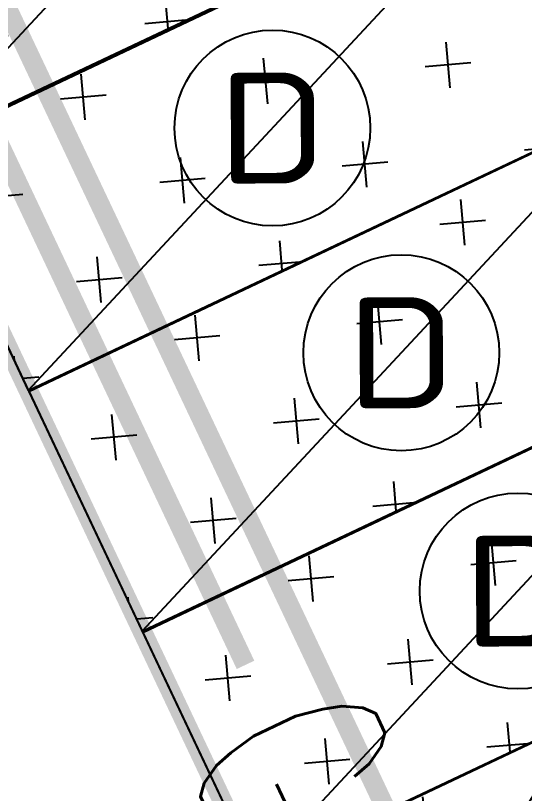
# Model space of a CAD drawing. Extents: x -809667 to 586099, y 3084146 to 3634412.
# Drawn here: x 381292.09 to 381296.68, y 3084281.19 to 3084288.2 of the extents above; entities that cross this region are included whole.
import ezdxf
from ezdxf.enums import TextEntityAlignment as Align

# ---------------------------------------------------------------- set-up
doc = ezdxf.new("R2010")
doc.units = 0
doc.header["$LTSCALE"] = 0.5
for name, color, linetype in [('DIM-照明', 3, 'CONTINUOUS'), ('WIRE-动力', 2, 'CONTINUOUS'), ('WIRE-照明', 1, 'CONTINUOUS'), ('WIRE-通讯', 4, 'CONTINUOUS'), ('文字', 7, 'CONTINUOUS')]:
    doc.layers.add(name, color=color, linetype=linetype)
doc.styles.add('_TEL_DIM', font='SIMPLEX', dxfattribs={"width": 0.8, "height": 3.5, "bigfont": 'HZTXT'})
doc.styles.add('zx', font='GBENOR', dxfattribs={"width": 1.2, "bigfont": 'GBCBIG'})

# ---------------------------------------------------------------- blocks, each defined once
blk = doc.blocks.new('123213')
at = {"layer": '文字', "linetype": 'Continuous'}
h = blk.add_hatch(dxfattribs=at)
h.set_pattern_fill('CROSS', color=8, scale=0.5200298169371408, angle=95.03494910525421)
h.set_pattern_definition([(95.03494910525414, (381890.8612809083, 3087149.183955757), (-0.8948146622980129, 0.7499090096577075), [0.4127736671938554, -1.238321001581566]), (185.0349491052542, (381891.0487581607, 3087149.407659423), (-0.7499090096577075, -0.8948146622980129), [0.4127736671938553, -1.238321001581566])])
h.paths.add_polyline_path([(381885.0307925853, 3087148.670270259), (381890.4566618379, 3087151.233933298), (381889.4315315091, 3087153.395127994), (381884.0074718358, 3087150.832476148)])
h = blk.add_hatch(dxfattribs=at)
h.set_pattern_fill('CROSS', color=8, scale=0.5200298169371408, angle=95.03494910525421)
h.set_pattern_definition([(95.03494910525414, (381891.8896960166, 3087147.006151962), (-0.8948146622980129, 0.7499090096577075), [0.4127736671938554, -1.238321001581566]), (185.0349491052542, (381892.077173269, 3087147.229855627), (-0.7499090096577075, -0.8948146622980129), [0.4127736671938553, -1.238321001581566])])
h.paths.add_polyline_path([(381886.0592076936, 3087146.492466463), (381891.4850769462, 3087149.056129503), (381890.4599466174, 3087151.217324198), (381885.035886944, 3087148.654672353)])
h = blk.add_hatch(dxfattribs=at)
h.set_pattern_fill('CROSS', color=8, scale=0.5200298169371408, angle=95.03494910525421)
h.set_pattern_definition([(95.03494910525414, (381892.9171387916, 3087144.837653034), (-0.8948146622980129, 0.7499090096577075), [0.4127736671938554, -1.238321001581566]), (185.0349491052542, (381893.104616044, 3087145.0613567), (-0.7499090096577075, -0.8948146622980129), [0.4127736671938553, -1.238321001581566])])
h.paths.add_polyline_path([(381887.0866504686, 3087144.323967536), (381892.5125197212, 3087146.887630575), (381891.4873893924, 3087149.048825271), (381886.0633297191, 3087146.486173425)])
h = blk.add_hatch(dxfattribs=at)
h.set_pattern_fill('CROSS', color=8, scale=0.5200298169371408, angle=95.03494910525421)
h.set_pattern_definition([(95.03494910525414, (381893.9438231948, 3087142.668339977), (-0.8948146622980129, 0.7499090096577075), [0.4127736671938554, -1.238321001581566]), (185.0349491052542, (381894.1313004472, 3087142.892043642), (-0.7499090096577075, -0.8948146622980129), [0.4127736671938553, -1.238321001581566])])
h.paths.add_polyline_path([(381888.1133348718, 3087142.154654478), (381893.5392041244, 3087144.718317518), (381892.5140737956, 3087146.879512213), (381887.0900141223, 3087144.316860368)])
h = blk.add_hatch(dxfattribs=at)
h.set_pattern_fill('CROSS', color=8, scale=0.5200298169371408, angle=95.03494910525421)
h.set_pattern_definition([(95.03494910525414, (381894.9705075977, 3087140.499026919), (-0.8948146622980129, 0.7499090096577075), [0.4127736671938554, -1.238321001581566]), (185.0349491052542, (381895.1579848502, 3087140.722730585), (-0.7499090096577075, -0.8948146622980129), [0.4127736671938553, -1.238321001581566])])
h.paths.add_polyline_path([(381889.1400192747, 3087139.985341421), (381894.5658885274, 3087142.54900446), (381893.5407581985, 3087144.710199156), (381888.1166985252, 3087142.14754731)])
at = {"layer": '文字', "color": 8, "linetype": 'Continuous', "flags": 128}
blk.add_lwpolyline([(381892.7081049404, 3087190.861407393, 0.3935278933651392), (381888.8755051758, 3087192.286810053), (381871.3203506682, 3087184.985317601, 0.428398789829093), (381869.7599369795, 3087180.931696943), (381890.3836150268, 3087137.355293183, 0.4674018903791401), (381903.7490829605, 3087133.88133008), (381907.5651107691, 3087136.606592307, 0.3483465174933295), (381910.6581481613, 3087147.353777378), (381893.0252193438, 3087190.229165131)], format="xyb", dxfattribs=at)
at = {"layer": '文字', "color": 8, "linetype": 'Continuous'}
for points in [[(381885.0307925853, 3087148.670270259), (381890.4566618379, 3087151.233933298), (381889.4315315091, 3087153.395127994), (381884.0074718358, 3087150.832476148)], [(381886.0592076936, 3087146.492466463), (381891.4850769462, 3087149.056129503), (381890.4599466174, 3087151.217324198), (381885.035886944, 3087148.654672353)], [(381887.0866504686, 3087144.323967536), (381892.5125197212, 3087146.887630575), (381891.4873893924, 3087149.048825271), (381886.0633297191, 3087146.486173425)], [(381888.1133348718, 3087142.154654478), (381893.5392041244, 3087144.718317518), (381892.5140737956, 3087146.879512213), (381887.0900141223, 3087144.316860368)], [(381889.1400192747, 3087139.985341421), (381894.5658885274, 3087142.54900446), (381893.5407581985, 3087144.710199156), (381888.1166985252, 3087142.14754731)]]:
    blk.add_lwpolyline(points, close=True, dxfattribs=at)
at = {"layer": '文字', "color": 8, "linetype": 'Continuous', "flags": 128}
for points in [[(381885.0375989787, 3087148.651054942), (381890.4608816199, 3087151.21776595), (381889.4341972175, 3087153.387079007), (381884.0109145758, 3087150.820367999)], [(381886.0642833823, 3087146.481741885), (381891.4875660229, 3087149.048452893), (381890.4608816209, 3087151.21776595), (381885.0375989793, 3087148.651054943)], [(381887.0909677861, 3087144.312428829), (381892.5142504263, 3087146.879139836), (381891.4875660243, 3087149.048452893), (381886.0642833832, 3087146.481741886)], [(381888.1176521891, 3087142.143115771), (381893.5409348294, 3087144.709826779), (381892.5142504273, 3087146.879139836), (381887.0909677861, 3087144.312428829)], [(381889.1443365921, 3087139.973802715), (381894.5676192323, 3087142.540513723), (381893.5409348302, 3087144.709826779), (381888.1176521891, 3087142.143115771)]]:
    blk.add_lwpolyline(points, close=True, dxfattribs=at)
at = {"layer": '文字', "color": 8, "linetype": 'Continuous'}
for points in [[(381885.0307925853, 3087148.670270259), (381889.4324665113, 3087153.395569745)], [(381886.0592076936, 3087146.492466463), (381890.4608816195, 3087151.217765949)], [(381887.0866504686, 3087144.323967536), (381891.4883243946, 3087149.049267022)], [(381888.1133348718, 3087142.154654478), (381892.5150087978, 3087146.879953964)]]:
    blk.add_lwpolyline(points, dxfattribs=at)
for centre in [(381888.2600446566, 3087148.855116206), (381889.421900236, 3087146.830912555), (381890.4709675096, 3087144.68562803), (381891.3408562377, 3087142.347991164)]:
    blk.add_circle(centre, 0.8823313959797435, dxfattribs=at)
at = {"layer": '文字', "color": 8, "linetype": 'Continuous', "style": 'zx', "width": 1.697422152035002}
for p, p2 in [((381887.7629880873, 3087148.353937265), (381888.7612235962, 3087148.358059635)), ((381888.9248436667, 3087146.329733614), (381889.9230791756, 3087146.333855984)), ((381889.9739109403, 3087144.184449089), (381890.9721464491, 3087144.188571459))]:
    blk.add_text('D', height=0.9982440213617114, rotation=0.2366105527089202, dxfattribs=at).set_placement(p, p2, align=Align.FIT)

msp = doc.modelspace()

# ---------------------------------------------------------------- linework, layer by layer
at = {"layer": 'WIRE-动力', "linetype": 'Continuous', "const_width": 0.175}
msp.add_lwpolyline([(381294.001548565, 3084307.456939967), (381284.9610275936, 3084303.178275886), (381315.7051392106, 3084238.218096585)], dxfattribs=at)
at = {"layer": 'WIRE-照明', "linetype": 'Continuous', "const_width": 0.175}
msp.add_lwpolyline([(381287.9060010012, 3084295.581046007), (381294.167595801, 3084282.350729732)], dxfattribs=at)
at = {"layer": 'WIRE-通讯', "linetype": 'Continuous', "const_width": 0.175}
msp.add_lwpolyline([(381284.9785623043, 3084300.10139716), (381298.3665579194, 3084271.813489376)], dxfattribs=at)

# ---------------------------------------------------------------- block references
at = {"layer": '文字', "color": 8}
msp.add_blockref('123213', (-593.8496636126656, -2861.669633126352), dxfattribs=at)

# ---------------------------------------------------------------- texts
at = {"layer": 'DIM-照明', "linetype": 'Continuous', "style": '_TEL_DIM', "width": 0.6400000000000001}
msp.add_text('G', height=1.75, rotation=295.3270832164431, dxfattribs=at).set_placement((381293.5763334941, 3084281.554606838))

doc.saveas('drawing.dxf')
